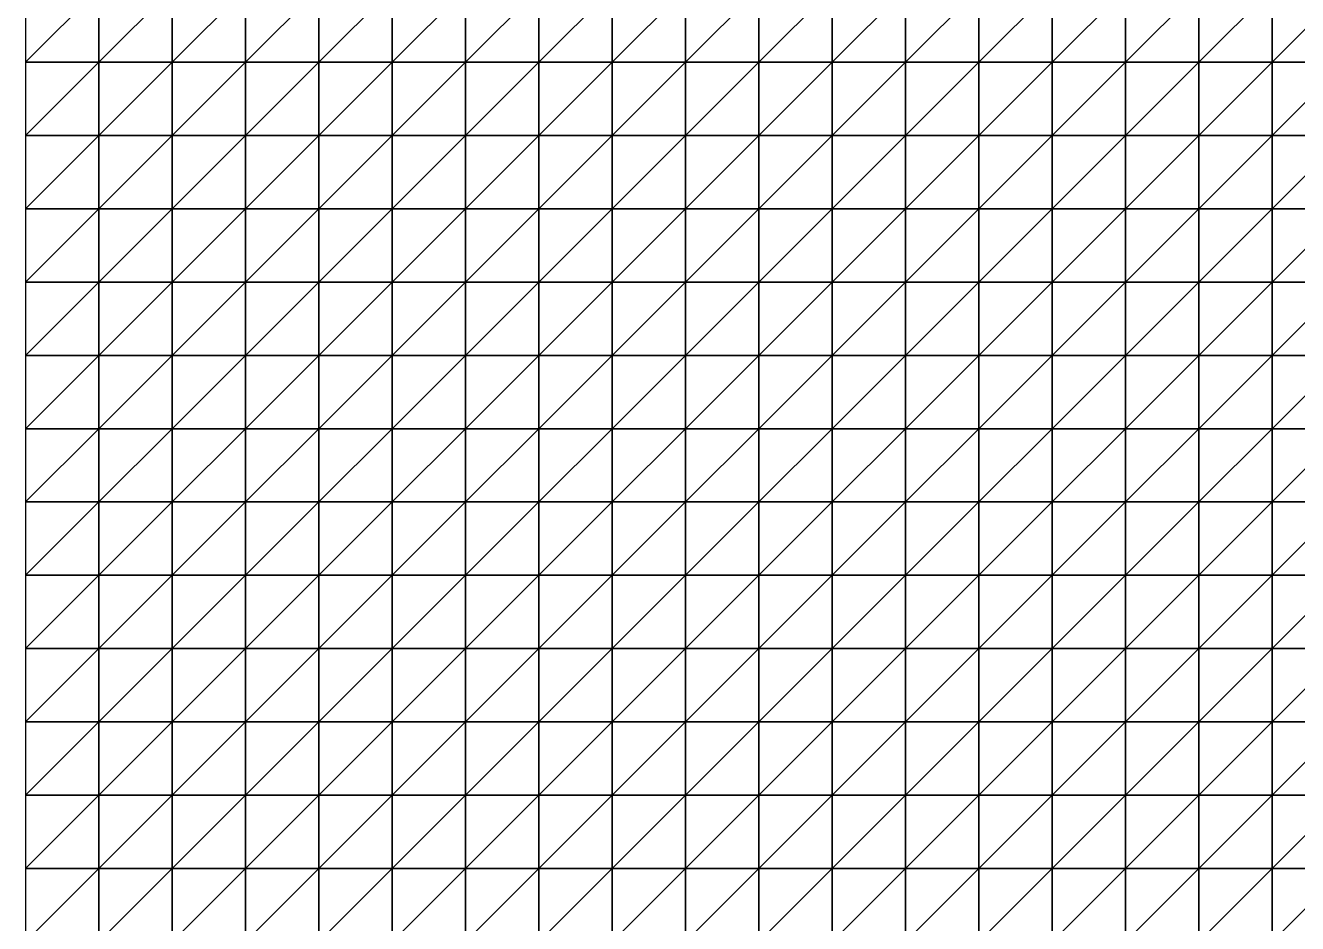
# Model space of a CAD drawing. Extents: x 504700 to 505400, y 9011750 to 9012250.
# Drawn here: x 504700 to 504873.5, y 9011872.5 to 9011995 of the extents above; entities that cross this region are included whole.
import ezdxf

# ---------------------------------------------------------------- set-up
doc = ezdxf.new("R2010")
doc.units = 0

msp = doc.modelspace()

# ---------------------------------------------------------------- linework, layer by layer
at = {"layer": 'PIT_FASE1'}
for points in [[(504700, 9011990, 313.93), (504710, 9011990, 314.38), (504710, 9012000, 314.2)], [(504700, 9011990, 313.93), (504710, 9012000, 314.2), (504700, 9012000, 313.74)], [(504710, 9011990, 314.38), (504720, 9011990, 314.96), (504720, 9012000, 314.77)], [(504710, 9011990, 314.38), (504720, 9012000, 314.77), (504710, 9012000, 314.2)], [(504720, 9011990, 314.96), (504730, 9011990, 315.59), (504730, 9012000, 315.41)], [(504720, 9011990, 314.96), (504730, 9012000, 315.41), (504720, 9012000, 314.77)], [(504730, 9011990, 315.59), (504740, 9011990, 316.29), (504740, 9012000, 316.11)], [(504730, 9011990, 315.59), (504740, 9012000, 316.11), (504730, 9012000, 315.41)], [(504740, 9011990, 316.29), (504750, 9011990, 317.02), (504750, 9012000, 316.83)], [(504740, 9011990, 316.29), (504750, 9012000, 316.83), (504740, 9012000, 316.11)], [(504750, 9011990, 317.02), (504760, 9011990, 317.75), (504760, 9012000, 317.56)], [(504750, 9011990, 317.02), (504760, 9012000, 317.56), (504750, 9012000, 316.83)], [(504760, 9011990, 317.75), (504770, 9011990, 318.46), (504770, 9012000, 318.28)], [(504760, 9011990, 317.75), (504770, 9012000, 318.28), (504760, 9012000, 317.56)], [(504770, 9011990, 318.46), (504780, 9011990, 319.12), (504780, 9012000, 318.94)], [(504770, 9011990, 318.46), (504780, 9012000, 318.94), (504770, 9012000, 318.28)], [(504780, 9011990, 319.12), (504790, 9011990, 319.74), (504790, 9012000, 319.55)], [(504780, 9011990, 319.12), (504790, 9012000, 319.55), (504780, 9012000, 318.94)], [(504790, 9011990, 319.74), (504800, 9011990, 320.26), (504800, 9012000, 320.08)], [(504790, 9011990, 319.74), (504800, 9012000, 320.08), (504790, 9012000, 319.55)], [(504800, 9011990, 320.26), (504810, 9011990, 320.72), (504810, 9012000, 320.53)], [(504800, 9011990, 320.26), (504810, 9012000, 320.53), (504800, 9012000, 320.08)], [(504810, 9011990, 320.72), (504820, 9011990, 321.07), (504820, 9012000, 320.89)], [(504810, 9011990, 320.72), (504820, 9012000, 320.89), (504810, 9012000, 320.53)], [(504820, 9011990, 321.07), (504830, 9011990, 321.37), (504830, 9012000, 321.18)], [(504820, 9011990, 321.07), (504830, 9012000, 321.18), (504820, 9012000, 320.89)], [(504830, 9011990, 321.37), (504840, 9011990, 321.58), (504840, 9012000, 321.39)], [(504830, 9011990, 321.37), (504840, 9012000, 321.39), (504830, 9012000, 321.18)], [(504840, 9011990, 321.58), (504850, 9011990, 321.74), (504850, 9012000, 321.55)], [(504840, 9011990, 321.58), (504850, 9012000, 321.55), (504840, 9012000, 321.39)], [(504850, 9011990, 321.74), (504860, 9011990, 321.87), (504860, 9012000, 321.68)], [(504850, 9011990, 321.74), (504860, 9012000, 321.68), (504850, 9012000, 321.55)], [(504860, 9011990, 321.87), (504870, 9011990, 321.98), (504870, 9012000, 321.8)], [(504860, 9011990, 321.87), (504870, 9012000, 321.8), (504860, 9012000, 321.68)], [(504870, 9011990, 321.98), (504880, 9011990, 322.11), (504880, 9012000, 321.93)], [(504870, 9011990, 321.98), (504880, 9012000, 321.93), (504870, 9012000, 321.8)], [(504700, 9011980, 314.13), (504710, 9011980, 314.59), (504710, 9011990, 314.38)], [(504700, 9011980, 314.13), (504710, 9011990, 314.38), (504700, 9011990, 313.93)], [(504710, 9011980, 314.59), (504720, 9011980, 315.16), (504720, 9011990, 314.96)], [(504710, 9011980, 314.59), (504720, 9011990, 314.96), (504710, 9011990, 314.38)], [(504720, 9011980, 315.16), (504730, 9011980, 315.8), (504730, 9011990, 315.59)], [(504720, 9011980, 315.16), (504730, 9011990, 315.59), (504720, 9011990, 314.96)], [(504730, 9011980, 315.8), (504740, 9011980, 316.5), (504740, 9011990, 316.29)], [(504730, 9011980, 315.8), (504740, 9011990, 316.29), (504730, 9011990, 315.59)], [(504740, 9011980, 316.5), (504750, 9011980, 317.23), (504750, 9011990, 317.02)], [(504740, 9011980, 316.5), (504750, 9011990, 317.02), (504740, 9011990, 316.29)], [(504750, 9011980, 317.23), (504760, 9011980, 317.96), (504760, 9011990, 317.75)], [(504750, 9011980, 317.23), (504760, 9011990, 317.75), (504750, 9011990, 317.02)], [(504760, 9011980, 317.96), (504770, 9011980, 318.67), (504770, 9011990, 318.46)], [(504760, 9011980, 317.96), (504770, 9011990, 318.46), (504760, 9011990, 317.75)], [(504770, 9011980, 318.67), (504780, 9011980, 319.33), (504780, 9011990, 319.12)], [(504770, 9011980, 318.67), (504780, 9011990, 319.12), (504770, 9011990, 318.46)], [(504780, 9011980, 319.33), (504790, 9011980, 319.94), (504790, 9011990, 319.74)], [(504780, 9011980, 319.33), (504790, 9011990, 319.74), (504780, 9011990, 319.12)], [(504790, 9011980, 319.94), (504800, 9011980, 320.47), (504800, 9011990, 320.26)], [(504790, 9011980, 319.94), (504800, 9011990, 320.26), (504790, 9011990, 319.74)], [(504800, 9011980, 320.47), (504810, 9011980, 320.92), (504810, 9011990, 320.72)], [(504800, 9011980, 320.47), (504810, 9011990, 320.72), (504800, 9011990, 320.26)], [(504810, 9011980, 320.92), (504820, 9011980, 321.28), (504820, 9011990, 321.07)], [(504810, 9011980, 320.92), (504820, 9011990, 321.07), (504810, 9011990, 320.72)], [(504820, 9011980, 321.28), (504830, 9011980, 321.57), (504830, 9011990, 321.37)], [(504820, 9011980, 321.28), (504830, 9011990, 321.37), (504820, 9011990, 321.07)], [(504830, 9011980, 321.57), (504840, 9011980, 321.78), (504840, 9011990, 321.58)], [(504830, 9011980, 321.57), (504840, 9011990, 321.58), (504830, 9011990, 321.37)], [(504840, 9011980, 321.78), (504850, 9011980, 321.94), (504850, 9011990, 321.74)], [(504840, 9011980, 321.78), (504850, 9011990, 321.74), (504840, 9011990, 321.58)], [(504850, 9011980, 321.94), (504860, 9011980, 322.07), (504860, 9011990, 321.87)], [(504850, 9011980, 321.94), (504860, 9011990, 321.87), (504850, 9011990, 321.74)], [(504860, 9011980, 322.07), (504870, 9011980, 322.18), (504870, 9011990, 321.98)], [(504860, 9011980, 322.07), (504870, 9011990, 321.98), (504860, 9011990, 321.87)], [(504870, 9011980, 322.18), (504880, 9011980, 322.31), (504880, 9011990, 322.11)], [(504870, 9011980, 322.18), (504880, 9011990, 322.11), (504870, 9011990, 321.98)], [(504700, 9011970, 314.35), (504710, 9011970, 314.81), (504710, 9011980, 314.59)], [(504700, 9011970, 314.35), (504710, 9011980, 314.59), (504700, 9011980, 314.13)], [(504710, 9011970, 314.81), (504720, 9011970, 315.38), (504720, 9011980, 315.16)], [(504710, 9011970, 314.81), (504720, 9011980, 315.16), (504710, 9011980, 314.59)], [(504720, 9011970, 315.38), (504730, 9011970, 316.02), (504730, 9011980, 315.8)], [(504720, 9011970, 315.38), (504730, 9011980, 315.8), (504720, 9011980, 315.16)], [(504730, 9011970, 316.02), (504740, 9011970, 316.72), (504740, 9011980, 316.5)], [(504730, 9011970, 316.02), (504740, 9011980, 316.5), (504730, 9011980, 315.8)], [(504740, 9011970, 316.72), (504750, 9011970, 317.45), (504750, 9011980, 317.23)], [(504740, 9011970, 316.72), (504750, 9011980, 317.23), (504740, 9011980, 316.5)], [(504750, 9011970, 317.45), (504760, 9011970, 318.18), (504760, 9011980, 317.96)], [(504750, 9011970, 317.45), (504760, 9011980, 317.96), (504750, 9011980, 317.23)], [(504760, 9011970, 318.18), (504770, 9011970, 318.89), (504770, 9011980, 318.67)], [(504760, 9011970, 318.18), (504770, 9011980, 318.67), (504760, 9011980, 317.96)], [(504770, 9011970, 318.89), (504780, 9011970, 319.55), (504780, 9011980, 319.33)], [(504770, 9011970, 318.89), (504780, 9011980, 319.33), (504770, 9011980, 318.67)], [(504780, 9011970, 319.55), (504790, 9011970, 320.16), (504790, 9011980, 319.94)], [(504780, 9011970, 319.55), (504790, 9011980, 319.94), (504780, 9011980, 319.33)], [(504790, 9011970, 320.16), (504800, 9011970, 320.69), (504800, 9011980, 320.47)], [(504790, 9011970, 320.16), (504800, 9011980, 320.47), (504790, 9011980, 319.94)], [(504800, 9011970, 320.69), (504810, 9011970, 321.14), (504810, 9011980, 320.92)], [(504800, 9011970, 320.69), (504810, 9011980, 320.92), (504800, 9011980, 320.47)], [(504810, 9011970, 321.14), (504820, 9011970, 321.49), (504820, 9011980, 321.28)], [(504810, 9011970, 321.14), (504820, 9011980, 321.28), (504810, 9011980, 320.92)], [(504820, 9011970, 321.49), (504830, 9011970, 321.78), (504830, 9011980, 321.57)], [(504820, 9011970, 321.49), (504830, 9011980, 321.57), (504820, 9011980, 321.28)], [(504830, 9011970, 321.78), (504840, 9011970, 321.99), (504840, 9011980, 321.78)], [(504830, 9011970, 321.78), (504840, 9011980, 321.78), (504830, 9011980, 321.57)], [(504840, 9011970, 321.99), (504850, 9011970, 322.15), (504850, 9011980, 321.94)], [(504840, 9011970, 321.99), (504850, 9011980, 321.94), (504840, 9011980, 321.78)], [(504850, 9011970, 322.15), (504860, 9011970, 322.28), (504860, 9011980, 322.07)], [(504850, 9011970, 322.15), (504860, 9011980, 322.07), (504850, 9011980, 321.94)], [(504860, 9011970, 322.28), (504870, 9011970, 322.39), (504870, 9011980, 322.18)], [(504860, 9011970, 322.28), (504870, 9011980, 322.18), (504860, 9011980, 322.07)], [(504870, 9011970, 322.39), (504880, 9011970, 322.52), (504880, 9011980, 322.31)], [(504870, 9011970, 322.39), (504880, 9011980, 322.31), (504870, 9011980, 322.18)], [(504700, 9011960, 314.59), (504710, 9011960, 315.04), (504710, 9011970, 314.81)], [(504700, 9011960, 314.59), (504710, 9011970, 314.81), (504700, 9011970, 314.35)], [(504710, 9011960, 315.04), (504720, 9011960, 315.62), (504720, 9011970, 315.38)], [(504710, 9011960, 315.04), (504720, 9011970, 315.38), (504710, 9011970, 314.81)], [(504720, 9011960, 315.62), (504730, 9011960, 316.26), (504730, 9011970, 316.02)], [(504720, 9011960, 315.62), (504730, 9011970, 316.02), (504720, 9011970, 315.38)], [(504730, 9011960, 316.26), (504740, 9011960, 316.96), (504740, 9011970, 316.72)], [(504730, 9011960, 316.26), (504740, 9011970, 316.72), (504730, 9011970, 316.02)], [(504740, 9011960, 316.96), (504750, 9011960, 317.68), (504750, 9011970, 317.45)], [(504740, 9011960, 316.96), (504750, 9011970, 317.45), (504740, 9011970, 316.72)], [(504750, 9011960, 317.68), (504760, 9011960, 318.42), (504760, 9011970, 318.18)], [(504750, 9011960, 317.68), (504760, 9011970, 318.18), (504750, 9011970, 317.45)], [(504760, 9011960, 318.42), (504770, 9011960, 319.13), (504770, 9011970, 318.89)], [(504760, 9011960, 318.42), (504770, 9011970, 318.89), (504760, 9011970, 318.18)], [(504770, 9011960, 319.13), (504780, 9011960, 319.79), (504780, 9011970, 319.55)], [(504770, 9011960, 319.13), (504780, 9011970, 319.55), (504770, 9011970, 318.89)], [(504780, 9011960, 319.79), (504790, 9011960, 320.4), (504790, 9011970, 320.16)], [(504780, 9011960, 319.79), (504790, 9011970, 320.16), (504780, 9011970, 319.55)], [(504790, 9011960, 320.4), (504800, 9011960, 320.92), (504800, 9011970, 320.69)], [(504790, 9011960, 320.4), (504800, 9011970, 320.69), (504790, 9011970, 320.16)], [(504800, 9011960, 320.92), (504810, 9011960, 321.37), (504810, 9011970, 321.14)], [(504800, 9011960, 320.92), (504810, 9011970, 321.14), (504800, 9011970, 320.69)], [(504810, 9011960, 321.37), (504820, 9011960, 321.73), (504820, 9011970, 321.49)], [(504810, 9011960, 321.37), (504820, 9011970, 321.49), (504810, 9011970, 321.14)], [(504820, 9011960, 321.73), (504830, 9011960, 322.01), (504830, 9011970, 321.78)], [(504820, 9011960, 321.73), (504830, 9011970, 321.78), (504820, 9011970, 321.49)], [(504830, 9011960, 322.01), (504840, 9011960, 322.22), (504840, 9011970, 321.99)], [(504830, 9011960, 322.01), (504840, 9011970, 321.99), (504830, 9011970, 321.78)], [(504840, 9011960, 322.22), (504850, 9011960, 322.38), (504850, 9011970, 322.15)], [(504840, 9011960, 322.22), (504850, 9011970, 322.15), (504840, 9011970, 321.99)], [(504850, 9011960, 322.38), (504860, 9011960, 322.5), (504860, 9011970, 322.28)], [(504850, 9011960, 322.38), (504860, 9011970, 322.28), (504850, 9011970, 322.15)], [(504860, 9011960, 322.5), (504870, 9011960, 322.61), (504870, 9011970, 322.39)], [(504860, 9011960, 322.5), (504870, 9011970, 322.39), (504860, 9011970, 322.28)], [(504870, 9011960, 322.61), (504880, 9011960, 322.74), (504880, 9011970, 322.52)], [(504870, 9011960, 322.61), (504880, 9011970, 322.52), (504870, 9011970, 322.39)], [(504700, 9011950, 314.84), (504710, 9011950, 315.3), (504710, 9011960, 315.04)], [(504700, 9011950, 314.84), (504710, 9011960, 315.04), (504700, 9011960, 314.59)], [(504710, 9011950, 315.3), (504720, 9011950, 315.87), (504720, 9011960, 315.62)], [(504710, 9011950, 315.3), (504720, 9011960, 315.62), (504710, 9011960, 315.04)], [(504720, 9011950, 315.87), (504730, 9011950, 316.51), (504730, 9011960, 316.26)], [(504720, 9011950, 315.87), (504730, 9011960, 316.26), (504720, 9011960, 315.62)], [(504730, 9011950, 316.51), (504740, 9011950, 317.21), (504740, 9011960, 316.96)], [(504730, 9011950, 316.51), (504740, 9011960, 316.96), (504730, 9011960, 316.26)], [(504740, 9011950, 317.21), (504750, 9011950, 317.94), (504750, 9011960, 317.68)], [(504740, 9011950, 317.21), (504750, 9011960, 317.68), (504740, 9011960, 316.96)], [(504750, 9011950, 317.94), (504760, 9011950, 318.67), (504760, 9011960, 318.42)], [(504750, 9011950, 317.94), (504760, 9011960, 318.42), (504750, 9011960, 317.68)], [(504760, 9011950, 318.67), (504770, 9011950, 319.38), (504770, 9011960, 319.13)], [(504760, 9011950, 318.67), (504770, 9011960, 319.13), (504760, 9011960, 318.42)], [(504770, 9011950, 319.38), (504780, 9011950, 320.04), (504780, 9011960, 319.79)], [(504770, 9011950, 319.38), (504780, 9011960, 319.79), (504770, 9011960, 319.13)], [(504780, 9011950, 320.04), (504790, 9011950, 320.65), (504790, 9011960, 320.4)], [(504780, 9011950, 320.04), (504790, 9011960, 320.4), (504780, 9011960, 319.79)], [(504790, 9011950, 320.65), (504800, 9011950, 321.17), (504800, 9011960, 320.92)], [(504790, 9011950, 320.65), (504800, 9011960, 320.92), (504790, 9011960, 320.4)], [(504800, 9011950, 321.17), (504810, 9011950, 321.62), (504810, 9011960, 321.37)], [(504800, 9011950, 321.17), (504810, 9011960, 321.37), (504800, 9011960, 320.92)], [(504810, 9011950, 321.62), (504820, 9011950, 321.97), (504820, 9011960, 321.73)], [(504810, 9011950, 321.62), (504820, 9011960, 321.73), (504810, 9011960, 321.37)], [(504820, 9011950, 321.97), (504830, 9011950, 322.26), (504830, 9011960, 322.01)], [(504820, 9011950, 321.97), (504830, 9011960, 322.01), (504820, 9011960, 321.73)], [(504830, 9011950, 322.26), (504840, 9011950, 322.46), (504840, 9011960, 322.22)], [(504830, 9011950, 322.26), (504840, 9011960, 322.22), (504830, 9011960, 322.01)], [(504840, 9011950, 322.46), (504850, 9011950, 322.62), (504850, 9011960, 322.38)], [(504840, 9011950, 322.46), (504850, 9011960, 322.38), (504840, 9011960, 322.22)], [(504850, 9011950, 322.62), (504860, 9011950, 322.74), (504860, 9011960, 322.5)], [(504850, 9011950, 322.62), (504860, 9011960, 322.5), (504850, 9011960, 322.38)], [(504860, 9011950, 322.74), (504870, 9011950, 322.85), (504870, 9011960, 322.61)], [(504860, 9011950, 322.74), (504870, 9011960, 322.61), (504860, 9011960, 322.5)], [(504870, 9011950, 322.85), (504880, 9011950, 322.97), (504880, 9011960, 322.74)], [(504870, 9011950, 322.85), (504880, 9011960, 322.74), (504870, 9011960, 322.61)], [(504700, 9011940, 315.1), (504710, 9011940, 315.56), (504710, 9011950, 315.3)], [(504700, 9011940, 315.1), (504710, 9011950, 315.3), (504700, 9011950, 314.84)], [(504710, 9011940, 315.56), (504720, 9011940, 316.14), (504720, 9011950, 315.87)], [(504710, 9011940, 315.56), (504720, 9011950, 315.87), (504710, 9011950, 315.3)], [(504720, 9011940, 316.14), (504730, 9011940, 316.78), (504730, 9011950, 316.51)], [(504720, 9011940, 316.14), (504730, 9011950, 316.51), (504720, 9011950, 315.87)], [(504730, 9011940, 316.78), (504740, 9011940, 317.48), (504740, 9011950, 317.21)], [(504730, 9011940, 316.78), (504740, 9011950, 317.21), (504730, 9011950, 316.51)], [(504740, 9011940, 317.48), (504750, 9011940, 318.21), (504750, 9011950, 317.94)], [(504740, 9011940, 317.48), (504750, 9011950, 317.94), (504740, 9011950, 317.21)], [(504750, 9011940, 318.21), (504760, 9011940, 318.94), (504760, 9011950, 318.67)], [(504750, 9011940, 318.21), (504760, 9011950, 318.67), (504750, 9011950, 317.94)], [(504760, 9011940, 318.94), (504770, 9011940, 319.65), (504770, 9011950, 319.38)], [(504760, 9011940, 318.94), (504770, 9011950, 319.38), (504760, 9011950, 318.67)], [(504770, 9011940, 319.65), (504780, 9011940, 320.31), (504780, 9011950, 320.04)], [(504770, 9011940, 319.65), (504780, 9011950, 320.04), (504770, 9011950, 319.38)], [(504780, 9011940, 320.31), (504790, 9011940, 320.92), (504790, 9011950, 320.65)], [(504780, 9011940, 320.31), (504790, 9011950, 320.65), (504780, 9011950, 320.04)], [(504790, 9011940, 320.92), (504800, 9011940, 321.44), (504800, 9011950, 321.17)], [(504790, 9011940, 320.92), (504800, 9011950, 321.17), (504790, 9011950, 320.65)], [(504800, 9011940, 321.44), (504810, 9011940, 321.89), (504810, 9011950, 321.62)], [(504800, 9011940, 321.44), (504810, 9011950, 321.62), (504800, 9011950, 321.17)], [(504810, 9011940, 321.89), (504820, 9011940, 322.24), (504820, 9011950, 321.97)], [(504810, 9011940, 321.89), (504820, 9011950, 321.97), (504810, 9011950, 321.62)], [(504820, 9011940, 322.24), (504830, 9011940, 322.52), (504830, 9011950, 322.26)], [(504820, 9011940, 322.24), (504830, 9011950, 322.26), (504820, 9011950, 321.97)], [(504830, 9011940, 322.52), (504840, 9011940, 322.72), (504840, 9011950, 322.46)], [(504830, 9011940, 322.52), (504840, 9011950, 322.46), (504830, 9011950, 322.26)], [(504840, 9011940, 322.72), (504850, 9011940, 322.87), (504850, 9011950, 322.62)], [(504840, 9011940, 322.72), (504850, 9011950, 322.62), (504840, 9011950, 322.46)], [(504850, 9011940, 322.87), (504860, 9011940, 322.99), (504860, 9011950, 322.74)], [(504850, 9011940, 322.87), (504860, 9011950, 322.74), (504850, 9011950, 322.62)], [(504860, 9011940, 322.99), (504870, 9011940, 323.09), (504870, 9011950, 322.85)], [(504860, 9011940, 322.99), (504870, 9011950, 322.85), (504860, 9011950, 322.74)], [(504870, 9011940, 323.09), (504880, 9011940, 323.21), (504880, 9011950, 322.97)], [(504870, 9011940, 323.09), (504880, 9011950, 322.97), (504870, 9011950, 322.85)], [(504700, 9011930, 315.38), (504710, 9011930, 315.85), (504710, 9011940, 315.56)], [(504700, 9011930, 315.38), (504710, 9011940, 315.56), (504700, 9011940, 315.1)], [(504710, 9011930, 315.85), (504720, 9011930, 316.42), (504720, 9011940, 316.14)], [(504710, 9011930, 315.85), (504720, 9011940, 316.14), (504710, 9011940, 315.56)], [(504720, 9011930, 316.42), (504730, 9011930, 317.07), (504730, 9011940, 316.78)], [(504720, 9011930, 316.42), (504730, 9011940, 316.78), (504720, 9011940, 316.14)], [(504730, 9011930, 317.07), (504740, 9011930, 317.77), (504740, 9011940, 317.48)], [(504730, 9011930, 317.07), (504740, 9011940, 317.48), (504730, 9011940, 316.78)], [(504740, 9011930, 317.77), (504750, 9011930, 318.5), (504750, 9011940, 318.21)], [(504740, 9011930, 317.77), (504750, 9011940, 318.21), (504740, 9011940, 317.48)], [(504750, 9011930, 318.5), (504760, 9011930, 319.22), (504760, 9011940, 318.94)], [(504750, 9011930, 318.5), (504760, 9011940, 318.94), (504750, 9011940, 318.21)], [(504760, 9011930, 319.22), (504770, 9011930, 319.93), (504770, 9011940, 319.65)], [(504760, 9011930, 319.22), (504770, 9011940, 319.65), (504760, 9011940, 318.94)], [(504770, 9011930, 319.93), (504780, 9011930, 320.59), (504780, 9011940, 320.31)], [(504770, 9011930, 319.93), (504780, 9011940, 320.31), (504770, 9011940, 319.65)], [(504780, 9011930, 320.59), (504790, 9011930, 321.2), (504790, 9011940, 320.92)], [(504780, 9011930, 320.59), (504790, 9011940, 320.92), (504780, 9011940, 320.31)], [(504790, 9011930, 321.2), (504800, 9011930, 321.71), (504800, 9011940, 321.44)], [(504790, 9011930, 321.2), (504800, 9011940, 321.44), (504790, 9011940, 320.92)], [(504800, 9011930, 321.71), (504810, 9011930, 322.16), (504810, 9011940, 321.89)], [(504800, 9011930, 321.71), (504810, 9011940, 321.89), (504800, 9011940, 321.44)], [(504810, 9011930, 322.16), (504820, 9011930, 322.51), (504820, 9011940, 322.24)], [(504810, 9011930, 322.16), (504820, 9011940, 322.24), (504810, 9011940, 321.89)], [(504820, 9011930, 322.51), (504830, 9011930, 322.79), (504830, 9011940, 322.52)], [(504820, 9011930, 322.51), (504830, 9011940, 322.52), (504820, 9011940, 322.24)], [(504830, 9011930, 322.79), (504840, 9011930, 322.99), (504840, 9011940, 322.72)], [(504830, 9011930, 322.79), (504840, 9011940, 322.72), (504830, 9011940, 322.52)], [(504840, 9011930, 322.99), (504850, 9011930, 323.14), (504850, 9011940, 322.87)], [(504840, 9011930, 322.99), (504850, 9011940, 322.87), (504840, 9011940, 322.72)], [(504850, 9011930, 323.14), (504860, 9011930, 323.25), (504860, 9011940, 322.99)], [(504850, 9011930, 323.14), (504860, 9011940, 322.99), (504850, 9011940, 322.87)], [(504860, 9011930, 323.25), (504870, 9011930, 323.35), (504870, 9011940, 323.09)], [(504860, 9011930, 323.25), (504870, 9011940, 323.09), (504860, 9011940, 322.99)], [(504870, 9011930, 323.35), (504880, 9011930, 323.46), (504880, 9011940, 323.21)], [(504870, 9011930, 323.35), (504880, 9011940, 323.21), (504870, 9011940, 323.09)], [(504700, 9011920, 315.68), (504710, 9011920, 316.14), (504710, 9011930, 315.85)], [(504700, 9011920, 315.68), (504710, 9011930, 315.85), (504700, 9011930, 315.38)], [(504710, 9011920, 316.14), (504720, 9011920, 316.72), (504720, 9011930, 316.42)], [(504710, 9011920, 316.14), (504720, 9011930, 316.42), (504710, 9011930, 315.85)], [(504720, 9011920, 316.72), (504730, 9011920, 317.37), (504730, 9011930, 317.07)], [(504720, 9011920, 316.72), (504730, 9011930, 317.07), (504720, 9011930, 316.42)], [(504730, 9011920, 317.37), (504740, 9011920, 318.07), (504740, 9011930, 317.77)], [(504730, 9011920, 317.37), (504740, 9011930, 317.77), (504730, 9011930, 317.07)], [(504740, 9011920, 318.07), (504750, 9011920, 318.8), (504750, 9011930, 318.5)], [(504740, 9011920, 318.07), (504750, 9011930, 318.5), (504740, 9011930, 317.77)], [(504750, 9011920, 318.8), (504760, 9011920, 319.53), (504760, 9011930, 319.22)], [(504750, 9011920, 318.8), (504760, 9011930, 319.22), (504750, 9011930, 318.5)], [(504760, 9011920, 319.53), (504770, 9011920, 320.24), (504770, 9011930, 319.93)], [(504760, 9011920, 319.53), (504770, 9011930, 319.93), (504760, 9011930, 319.22)], [(504770, 9011920, 320.24), (504780, 9011920, 320.89), (504780, 9011930, 320.59)], [(504770, 9011920, 320.24), (504780, 9011930, 320.59), (504770, 9011930, 319.93)], [(504780, 9011920, 320.89), (504790, 9011920, 321.5), (504790, 9011930, 321.2)], [(504780, 9011920, 320.89), (504790, 9011930, 321.2), (504780, 9011930, 320.59)], [(504790, 9011920, 321.5), (504800, 9011920, 322.01), (504800, 9011930, 321.71)], [(504790, 9011920, 321.5), (504800, 9011930, 321.71), (504790, 9011930, 321.2)], [(504800, 9011920, 322.01), (504810, 9011920, 322.46), (504810, 9011930, 322.16)], [(504800, 9011920, 322.01), (504810, 9011930, 322.16), (504800, 9011930, 321.71)], [(504810, 9011920, 322.46), (504820, 9011920, 322.8), (504820, 9011930, 322.51)], [(504810, 9011920, 322.46), (504820, 9011930, 322.51), (504810, 9011930, 322.16)], [(504820, 9011920, 322.8), (504830, 9011920, 323.08), (504830, 9011930, 322.79)], [(504820, 9011920, 322.8), (504830, 9011930, 322.79), (504820, 9011930, 322.51)], [(504830, 9011920, 323.08), (504840, 9011920, 323.27), (504840, 9011930, 322.99)], [(504830, 9011920, 323.08), (504840, 9011930, 322.99), (504830, 9011930, 322.79)], [(504840, 9011920, 323.27), (504850, 9011920, 323.42), (504850, 9011930, 323.14)], [(504840, 9011920, 323.27), (504850, 9011930, 323.14), (504840, 9011930, 322.99)], [(504850, 9011920, 323.42), (504860, 9011920, 323.52), (504860, 9011930, 323.25)], [(504850, 9011920, 323.42), (504860, 9011930, 323.25), (504850, 9011930, 323.14)], [(504860, 9011920, 323.52), (504870, 9011920, 323.62), (504870, 9011930, 323.35)], [(504860, 9011920, 323.52), (504870, 9011930, 323.35), (504860, 9011930, 323.25)], [(504870, 9011920, 323.62), (504880, 9011920, 323.73), (504880, 9011930, 323.46)], [(504870, 9011920, 323.62), (504880, 9011930, 323.46), (504870, 9011930, 323.35)], [(504700, 9011910, 315.99), (504710, 9011910, 316.46), (504710, 9011920, 316.14)], [(504700, 9011910, 315.99), (504710, 9011920, 316.14), (504700, 9011920, 315.68)], [(504710, 9011910, 316.46), (504720, 9011910, 317.04), (504720, 9011920, 316.72)], [(504710, 9011910, 316.46), (504720, 9011920, 316.72), (504710, 9011920, 316.14)], [(504720, 9011910, 317.04), (504730, 9011910, 317.68), (504730, 9011920, 317.37)], [(504720, 9011910, 317.04), (504730, 9011920, 317.37), (504720, 9011920, 316.72)], [(504730, 9011910, 317.68), (504740, 9011910, 318.39), (504740, 9011920, 318.07)], [(504730, 9011910, 317.68), (504740, 9011920, 318.07), (504730, 9011920, 317.37)], [(504740, 9011910, 318.39), (504750, 9011910, 319.11), (504750, 9011920, 318.8)], [(504740, 9011910, 318.39), (504750, 9011920, 318.8), (504740, 9011920, 318.07)], [(504750, 9011910, 319.11), (504760, 9011910, 319.84), (504760, 9011920, 319.53)], [(504750, 9011910, 319.11), (504760, 9011920, 319.53), (504750, 9011920, 318.8)], [(504760, 9011910, 319.84), (504770, 9011910, 320.55), (504770, 9011920, 320.24)], [(504760, 9011910, 319.84), (504770, 9011920, 320.24), (504760, 9011920, 319.53)], [(504770, 9011910, 320.55), (504780, 9011910, 321.21), (504780, 9011920, 320.89)], [(504770, 9011910, 320.55), (504780, 9011920, 320.89), (504770, 9011920, 320.24)], [(504780, 9011910, 321.21), (504790, 9011910, 321.81), (504790, 9011920, 321.5)], [(504780, 9011910, 321.21), (504790, 9011920, 321.5), (504780, 9011920, 320.89)], [(504790, 9011910, 321.81), (504800, 9011910, 322.32), (504800, 9011920, 322.01)], [(504790, 9011910, 321.81), (504800, 9011920, 322.01), (504790, 9011920, 321.5)], [(504800, 9011910, 322.32), (504810, 9011910, 322.76), (504810, 9011920, 322.46)], [(504800, 9011910, 322.32), (504810, 9011920, 322.46), (504800, 9011920, 322.01)], [(504810, 9011910, 322.76), (504820, 9011910, 323.1), (504820, 9011920, 322.8)], [(504810, 9011910, 322.76), (504820, 9011920, 322.8), (504810, 9011920, 322.46)], [(504820, 9011910, 323.1), (504830, 9011910, 323.37), (504830, 9011920, 323.08)], [(504820, 9011910, 323.1), (504830, 9011920, 323.08), (504820, 9011920, 322.8)], [(504830, 9011910, 323.37), (504840, 9011910, 323.56), (504840, 9011920, 323.27)], [(504830, 9011910, 323.37), (504840, 9011920, 323.27), (504830, 9011920, 323.08)], [(504840, 9011910, 323.56), (504850, 9011910, 323.71), (504850, 9011920, 323.42)], [(504840, 9011910, 323.56), (504850, 9011920, 323.42), (504840, 9011920, 323.27)], [(504850, 9011910, 323.71), (504860, 9011910, 323.81), (504860, 9011920, 323.52)], [(504850, 9011910, 323.71), (504860, 9011920, 323.52), (504850, 9011920, 323.42)], [(504860, 9011910, 323.81), (504870, 9011910, 323.9), (504870, 9011920, 323.62)], [(504860, 9011910, 323.81), (504870, 9011920, 323.62), (504860, 9011920, 323.52)], [(504870, 9011910, 323.9), (504880, 9011910, 324), (504880, 9011920, 323.73)], [(504870, 9011910, 323.9), (504880, 9011920, 323.73), (504870, 9011920, 323.62)], [(504700, 9011900, 316.31), (504710, 9011900, 316.78), (504710, 9011910, 316.46)], [(504700, 9011900, 316.31), (504710, 9011910, 316.46), (504700, 9011910, 315.99)], [(504710, 9011900, 316.78), (504720, 9011900, 317.37), (504720, 9011910, 317.04)], [(504710, 9011900, 316.78), (504720, 9011910, 317.04), (504710, 9011910, 316.46)], [(504720, 9011900, 317.37), (504730, 9011900, 318.01), (504730, 9011910, 317.68)], [(504720, 9011900, 317.37), (504730, 9011910, 317.68), (504720, 9011910, 317.04)], [(504730, 9011900, 318.01), (504740, 9011900, 318.72), (504740, 9011910, 318.39)], [(504730, 9011900, 318.01), (504740, 9011910, 318.39), (504730, 9011910, 317.68)], [(504740, 9011900, 318.72), (504750, 9011900, 319.45), (504750, 9011910, 319.11)], [(504740, 9011900, 318.72), (504750, 9011910, 319.11), (504740, 9011910, 318.39)], [(504750, 9011900, 319.45), (504760, 9011900, 320.17), (504760, 9011910, 319.84)], [(504750, 9011900, 319.45), (504760, 9011910, 319.84), (504750, 9011910, 319.11)], [(504760, 9011900, 320.17), (504770, 9011900, 320.88), (504770, 9011910, 320.55)], [(504760, 9011900, 320.17), (504770, 9011910, 320.55), (504760, 9011910, 319.84)], [(504770, 9011900, 320.88), (504780, 9011900, 321.54), (504780, 9011910, 321.21)], [(504770, 9011900, 320.88), (504780, 9011910, 321.21), (504770, 9011910, 320.55)], [(504780, 9011900, 321.54), (504790, 9011900, 322.14), (504790, 9011910, 321.81)], [(504780, 9011900, 321.54), (504790, 9011910, 321.81), (504780, 9011910, 321.21)], [(504790, 9011900, 322.14), (504800, 9011900, 322.65), (504800, 9011910, 322.32)], [(504790, 9011900, 322.14), (504800, 9011910, 322.32), (504790, 9011910, 321.81)], [(504800, 9011900, 322.65), (504810, 9011900, 323.08), (504810, 9011910, 322.76)], [(504800, 9011900, 322.65), (504810, 9011910, 322.76), (504800, 9011910, 322.32)], [(504810, 9011900, 323.08), (504820, 9011900, 323.42), (504820, 9011910, 323.1)], [(504810, 9011900, 323.08), (504820, 9011910, 323.1), (504810, 9011910, 322.76)], [(504820, 9011900, 323.42), (504830, 9011900, 323.69), (504830, 9011910, 323.37)], [(504820, 9011900, 323.42), (504830, 9011910, 323.37), (504820, 9011910, 323.1)], [(504830, 9011900, 323.69), (504840, 9011900, 323.87), (504840, 9011910, 323.56)], [(504830, 9011900, 323.69), (504840, 9011910, 323.56), (504830, 9011910, 323.37)], [(504840, 9011900, 323.87), (504850, 9011900, 324.01), (504850, 9011910, 323.71)], [(504840, 9011900, 323.87), (504850, 9011910, 323.71), (504840, 9011910, 323.56)], [(504850, 9011900, 324.01), (504860, 9011900, 324.1), (504860, 9011910, 323.81)], [(504850, 9011900, 324.01), (504860, 9011910, 323.81), (504850, 9011910, 323.71)], [(504860, 9011900, 324.1), (504870, 9011900, 324.19), (504870, 9011910, 323.9)], [(504860, 9011900, 324.1), (504870, 9011910, 323.9), (504860, 9011910, 323.81)], [(504870, 9011900, 324.19), (504880, 9011900, 324.29), (504880, 9011910, 324)], [(504870, 9011900, 324.19), (504880, 9011910, 324), (504870, 9011910, 323.9)], [(504700, 9011890, 316.65), (504710, 9011890, 317.13), (504710, 9011900, 316.78)], [(504700, 9011890, 316.65), (504710, 9011900, 316.78), (504700, 9011900, 316.31)], [(504710, 9011890, 317.13), (504720, 9011890, 317.71), (504720, 9011900, 317.37)], [(504710, 9011890, 317.13), (504720, 9011900, 317.37), (504710, 9011900, 316.78)], [(504720, 9011890, 317.71), (504730, 9011890, 318.36), (504730, 9011900, 318.01)], [(504720, 9011890, 317.71), (504730, 9011900, 318.01), (504720, 9011900, 317.37)], [(504730, 9011890, 318.36), (504740, 9011890, 319.06), (504740, 9011900, 318.72)], [(504730, 9011890, 318.36), (504740, 9011900, 318.72), (504730, 9011900, 318.01)], [(504740, 9011890, 319.06), (504750, 9011890, 319.79), (504750, 9011900, 319.45)], [(504740, 9011890, 319.06), (504750, 9011900, 319.45), (504740, 9011900, 318.72)], [(504750, 9011890, 319.79), (504760, 9011890, 320.52), (504760, 9011900, 320.17)], [(504750, 9011890, 319.79), (504760, 9011900, 320.17), (504750, 9011900, 319.45)], [(504760, 9011890, 320.52), (504770, 9011890, 321.22), (504770, 9011900, 320.88)], [(504760, 9011890, 320.52), (504770, 9011900, 320.88), (504760, 9011900, 320.17)], [(504770, 9011890, 321.22), (504780, 9011890, 321.88), (504780, 9011900, 321.54)], [(504770, 9011890, 321.22), (504780, 9011900, 321.54), (504770, 9011900, 320.88)], [(504780, 9011890, 321.88), (504790, 9011890, 322.48), (504790, 9011900, 322.14)], [(504780, 9011890, 321.88), (504790, 9011900, 322.14), (504780, 9011900, 321.54)], [(504790, 9011890, 322.48), (504800, 9011890, 322.98), (504800, 9011900, 322.65)], [(504790, 9011890, 322.48), (504800, 9011900, 322.65), (504790, 9011900, 322.14)], [(504800, 9011890, 322.98), (504810, 9011890, 323.42), (504810, 9011900, 323.08)], [(504800, 9011890, 322.98), (504810, 9011900, 323.08), (504800, 9011900, 322.65)], [(504810, 9011890, 323.42), (504820, 9011890, 323.75), (504820, 9011900, 323.42)], [(504810, 9011890, 323.42), (504820, 9011900, 323.42), (504810, 9011900, 323.08)], [(504820, 9011890, 323.75), (504830, 9011890, 324.01), (504830, 9011900, 323.69)], [(504820, 9011890, 323.75), (504830, 9011900, 323.69), (504820, 9011900, 323.42)], [(504830, 9011890, 324.01), (504840, 9011890, 324.19), (504840, 9011900, 323.87)], [(504830, 9011890, 324.01), (504840, 9011900, 323.87), (504830, 9011900, 323.69)], [(504840, 9011890, 324.19), (504850, 9011890, 324.32), (504850, 9011900, 324.01)], [(504840, 9011890, 324.19), (504850, 9011900, 324.01), (504840, 9011900, 323.87)], [(504850, 9011890, 324.32), (504860, 9011890, 324.41), (504860, 9011900, 324.1)], [(504850, 9011890, 324.32), (504860, 9011900, 324.1), (504850, 9011900, 324.01)], [(504860, 9011890, 324.41), (504870, 9011890, 324.49), (504870, 9011900, 324.19)], [(504860, 9011890, 324.41), (504870, 9011900, 324.19), (504860, 9011900, 324.1)], [(504870, 9011890, 324.49), (504880, 9011890, 324.58), (504880, 9011900, 324.29)], [(504870, 9011890, 324.49), (504880, 9011900, 324.29), (504870, 9011900, 324.19)], [(504700, 9011880, 317), (504710, 9011880, 317.48), (504710, 9011890, 317.13)], [(504700, 9011880, 317), (504710, 9011890, 317.13), (504700, 9011890, 316.65)], [(504710, 9011880, 317.48), (504720, 9011880, 318.07), (504720, 9011890, 317.71)], [(504710, 9011880, 317.48), (504720, 9011890, 317.71), (504710, 9011890, 317.13)], [(504720, 9011880, 318.07), (504730, 9011880, 318.71), (504730, 9011890, 318.36)], [(504720, 9011880, 318.07), (504730, 9011890, 318.36), (504720, 9011890, 317.71)], [(504730, 9011880, 318.71), (504740, 9011880, 319.42), (504740, 9011890, 319.06)], [(504730, 9011880, 318.71), (504740, 9011890, 319.06), (504730, 9011890, 318.36)], [(504740, 9011880, 319.42), (504750, 9011880, 320.15), (504750, 9011890, 319.79)], [(504740, 9011880, 319.42), (504750, 9011890, 319.79), (504740, 9011890, 319.06)], [(504750, 9011880, 320.15), (504760, 9011880, 320.88), (504760, 9011890, 320.52)], [(504750, 9011880, 320.15), (504760, 9011890, 320.52), (504750, 9011890, 319.79)], [(504760, 9011880, 320.88), (504770, 9011880, 321.58), (504770, 9011890, 321.22)], [(504760, 9011880, 320.88), (504770, 9011890, 321.22), (504760, 9011890, 320.52)], [(504770, 9011880, 321.58), (504780, 9011880, 322.23), (504780, 9011890, 321.88)], [(504770, 9011880, 321.58), (504780, 9011890, 321.88), (504770, 9011890, 321.22)], [(504780, 9011880, 322.23), (504790, 9011880, 322.83), (504790, 9011890, 322.48)], [(504780, 9011880, 322.23), (504790, 9011890, 322.48), (504780, 9011890, 321.88)], [(504790, 9011880, 322.83), (504800, 9011880, 323.33), (504800, 9011890, 322.98)], [(504790, 9011880, 322.83), (504800, 9011890, 322.98), (504790, 9011890, 322.48)], [(504800, 9011880, 323.33), (504810, 9011880, 323.76), (504810, 9011890, 323.42)], [(504800, 9011880, 323.33), (504810, 9011890, 323.42), (504800, 9011890, 322.98)], [(504810, 9011880, 323.76), (504820, 9011880, 324.09), (504820, 9011890, 323.75)], [(504810, 9011880, 323.76), (504820, 9011890, 323.75), (504810, 9011890, 323.42)], [(504820, 9011880, 324.09), (504830, 9011880, 324.35), (504830, 9011890, 324.01)], [(504820, 9011880, 324.09), (504830, 9011890, 324.01), (504820, 9011890, 323.75)], [(504830, 9011880, 324.35), (504840, 9011880, 324.52), (504840, 9011890, 324.19)], [(504830, 9011880, 324.35), (504840, 9011890, 324.19), (504830, 9011890, 324.01)], [(504840, 9011880, 324.52), (504850, 9011880, 324.65), (504850, 9011890, 324.32)], [(504840, 9011880, 324.52), (504850, 9011890, 324.32), (504840, 9011890, 324.19)], [(504850, 9011880, 324.65), (504860, 9011880, 324.73), (504860, 9011890, 324.41)], [(504850, 9011880, 324.65), (504860, 9011890, 324.41), (504850, 9011890, 324.32)], [(504860, 9011880, 324.73), (504870, 9011880, 324.8), (504870, 9011890, 324.49)], [(504860, 9011880, 324.73), (504870, 9011890, 324.49), (504860, 9011890, 324.41)], [(504870, 9011880, 324.8), (504880, 9011880, 324.88), (504880, 9011890, 324.58)], [(504870, 9011880, 324.8), (504880, 9011890, 324.58), (504870, 9011890, 324.49)], [(504700, 9011870, 317.37), (504710, 9011870, 317.85), (504710, 9011880, 317.48)], [(504700, 9011870, 317.37), (504710, 9011880, 317.48), (504700, 9011880, 317)], [(504710, 9011870, 317.85), (504720, 9011870, 318.44), (504720, 9011880, 318.07)], [(504710, 9011870, 317.85), (504720, 9011880, 318.07), (504710, 9011880, 317.48)], [(504720, 9011870, 318.44), (504730, 9011870, 319.09), (504730, 9011880, 318.71)], [(504720, 9011870, 318.44), (504730, 9011880, 318.71), (504720, 9011880, 318.07)], [(504730, 9011870, 319.09), (504740, 9011870, 319.79), (504740, 9011880, 319.42)], [(504730, 9011870, 319.09), (504740, 9011880, 319.42), (504730, 9011880, 318.71)], [(504740, 9011870, 319.79), (504750, 9011870, 320.52), (504750, 9011880, 320.15)], [(504740, 9011870, 319.79), (504750, 9011880, 320.15), (504740, 9011880, 319.42)], [(504750, 9011870, 320.52), (504760, 9011870, 321.25), (504760, 9011880, 320.88)], [(504750, 9011870, 320.52), (504760, 9011880, 320.88), (504750, 9011880, 320.15)], [(504760, 9011870, 321.25), (504770, 9011870, 321.95), (504770, 9011880, 321.58)], [(504760, 9011870, 321.25), (504770, 9011880, 321.58), (504760, 9011880, 320.88)], [(504770, 9011870, 321.95), (504780, 9011870, 322.6), (504780, 9011880, 322.23)], [(504770, 9011870, 321.95), (504780, 9011880, 322.23), (504770, 9011880, 321.58)], [(504780, 9011870, 322.6), (504790, 9011870, 323.2), (504790, 9011880, 322.83)], [(504780, 9011870, 322.6), (504790, 9011880, 322.83), (504780, 9011880, 322.23)], [(504790, 9011870, 323.2), (504800, 9011870, 323.69), (504800, 9011880, 323.33)], [(504790, 9011870, 323.2), (504800, 9011880, 323.33), (504790, 9011880, 322.83)], [(504800, 9011870, 323.69), (504810, 9011870, 324.12), (504810, 9011880, 323.76)], [(504800, 9011870, 323.69), (504810, 9011880, 323.76), (504800, 9011880, 323.33)], [(504810, 9011870, 324.12), (504820, 9011870, 324.44), (504820, 9011880, 324.09)], [(504810, 9011870, 324.12), (504820, 9011880, 324.09), (504810, 9011880, 323.76)], [(504820, 9011870, 324.44), (504830, 9011870, 324.7), (504830, 9011880, 324.35)], [(504820, 9011870, 324.44), (504830, 9011880, 324.35), (504820, 9011880, 324.09)], [(504830, 9011870, 324.7), (504840, 9011870, 324.86), (504840, 9011880, 324.52)], [(504830, 9011870, 324.7), (504840, 9011880, 324.52), (504830, 9011880, 324.35)], [(504840, 9011870, 324.86), (504850, 9011870, 324.98), (504850, 9011880, 324.65)], [(504840, 9011870, 324.86), (504850, 9011880, 324.65), (504840, 9011880, 324.52)], [(504850, 9011870, 324.98), (504860, 9011870, 325.06), (504860, 9011880, 324.73)], [(504850, 9011870, 324.98), (504860, 9011880, 324.73), (504850, 9011880, 324.65)], [(504860, 9011870, 325.06), (504870, 9011870, 325.12), (504870, 9011880, 324.8)], [(504860, 9011870, 325.06), (504870, 9011880, 324.8), (504860, 9011880, 324.73)], [(504870, 9011870, 325.12), (504880, 9011870, 325.19), (504880, 9011880, 324.88)], [(504870, 9011870, 325.12), (504880, 9011880, 324.88), (504870, 9011880, 324.8)]]:
    msp.add_3dface(points, dxfattribs=at)

doc.saveas('drawing.dxf')
